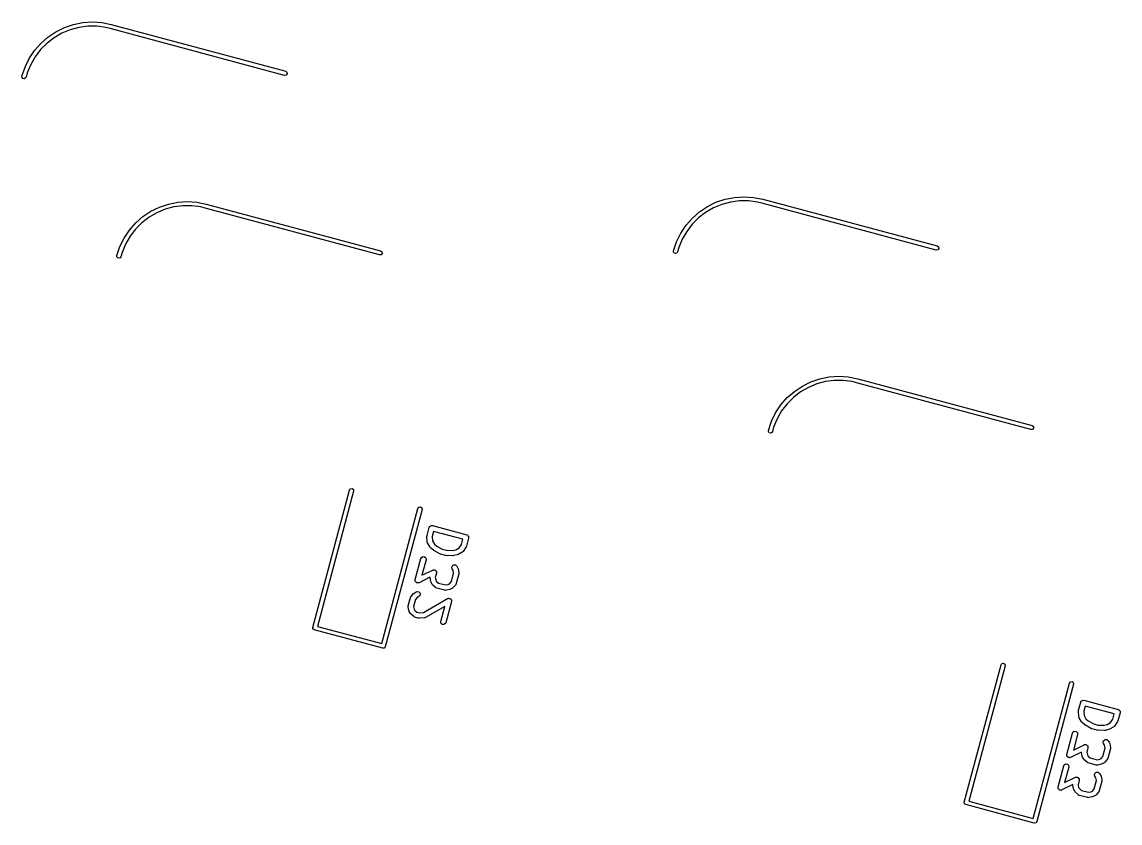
# Model space of a CAD drawing. Extents: x 54 to 195, y -146 to -31.
# Drawn here: x 163.95 to 194.96, y -145.65 to -123.04 of the extents above; entities that cross this region are included whole.
import ezdxf

# ---------------------------------------------------------------- set-up
doc = ezdxf.new("R2010")
doc.units = 0
doc.layers.add('BLACK', color=7, linetype='CONTINUOUS')

msp = doc.modelspace()

# ---------------------------------------------------------------- linework, layer by layer
at = {"layer": 'BLACK', "linetype": 'CONTINUOUS'}
for p, q in [((165.147, -123.197), (165.402, -123.111)), ((165.402, -123.111), (165.667, -123.058)), ((165.667, -123.058), (165.936, -123.04)), ((165.936, -123.04), (166.204, -123.058)), ((166.204, -123.058), (166.469, -123.111)), ((166.469, -123.111), (166.469, -123.111)), ((166.469, -123.111), (171.395, -124.431)), ((164.681, -123.466), (164.906, -123.316)), ((165.076, -123.357), (164.855, -123.484)), ((164.906, -123.316), (165.147, -123.197)), ((165.311, -123.259), (165.076, -123.357)), ((165.556, -123.194), (165.311, -123.259)), ((165.808, -123.16), (165.556, -123.194)), ((166.063, -123.16), (165.808, -123.16)), ((166.315, -123.194), (166.063, -123.16)), ((166.438, -123.227), (166.315, -123.194)), ((171.364, -124.547), (166.438, -123.227)), ((166.438, -123.227), (166.438, -123.227)), ((166.438, -123.227), (166.438, -123.227)), ((166.438, -123.227), (166.438, -123.227)), ((164.301, -123.846), (164.479, -123.644)), ((164.654, -123.639), (164.474, -123.819)), ((164.479, -123.644), (164.681, -123.466)), ((164.855, -123.484), (164.654, -123.639)), ((164.152, -124.07), (164.301, -123.846)), ((164.319, -124.02), (164.192, -124.241)), ((164.474, -123.819), (164.319, -124.02)), ((163.946, -124.567), (164.032, -124.312)), ((164.032, -124.312), (164.152, -124.07)), ((164.192, -124.241), (164.095, -124.475)), ((163.948, -124.604), (163.946, -124.567)), ((163.946, -124.567), (163.946, -124.567)), ((163.971, -124.633), (163.948, -124.604)), ((164.007, -124.643), (163.971, -124.633)), ((164.041, -124.629), (164.007, -124.643)), ((164.062, -124.598), (164.041, -124.629)), ((164.095, -124.475), (164.062, -124.598)), ((171.409, -124.541), (171.364, -124.547)), ((171.395, -124.431), (171.431, -124.459)), ((171.437, -124.504), (171.409, -124.541)), ((171.431, -124.459), (171.437, -124.504)), ((183.548, -128.128), (183.803, -128.041)), ((183.803, -128.041), (184.068, -127.989)), ((184.068, -127.989), (184.336, -127.971)), ((184.336, -127.971), (184.605, -127.989)), ((184.605, -127.989), (184.87, -128.041)), ((184.87, -128.041), (184.87, -128.041)), ((184.87, -128.041), (189.796, -129.361)), ((167.362, -128.532), (167.586, -128.383)), ((167.586, -128.383), (167.827, -128.264)), ((167.991, -128.326), (167.756, -128.423)), ((167.827, -128.264), (168.082, -128.177)), ((168.236, -128.26), (167.991, -128.326)), ((168.082, -128.177), (168.347, -128.124)), ((168.488, -128.227), (168.236, -128.26)), ((168.347, -128.124), (168.616, -128.107)), ((168.743, -128.227), (168.488, -128.227)), ((168.616, -128.107), (168.885, -128.124)), ((168.995, -128.26), (168.743, -128.227)), ((168.885, -128.124), (169.149, -128.177)), ((169.118, -128.293), (168.995, -128.26)), ((169.118, -128.293), (169.118, -128.293)), ((174.044, -129.613), (169.118, -128.293)), ((169.118, -128.293), (169.118, -128.293)), ((169.149, -128.177), (169.149, -128.177)), ((169.149, -128.177), (174.075, -129.497)), ((182.88, -128.574), (183.082, -128.397)), ((183.082, -128.397), (183.306, -128.247)), ((183.477, -128.287), (183.256, -128.414)), ((183.306, -128.247), (183.548, -128.128)), ((183.712, -128.19), (183.477, -128.287)), ((183.957, -128.124), (183.712, -128.19)), ((184.209, -128.091), (183.957, -128.124)), ((184.464, -128.091), (184.209, -128.091)), ((184.716, -128.124), (184.464, -128.091)), ((184.839, -128.157), (184.716, -128.124)), ((184.839, -128.157), (184.839, -128.157)), ((189.765, -129.477), (184.839, -128.157)), ((184.839, -128.157), (184.839, -128.157)), ((167.334, -128.705), (167.154, -128.885)), ((167.159, -128.71), (167.362, -128.532)), ((167.536, -128.55), (167.334, -128.705)), ((167.756, -128.423), (167.536, -128.55)), ((182.702, -128.777), (182.88, -128.574)), ((183.055, -128.569), (182.875, -128.749)), ((183.256, -128.414), (183.055, -128.569)), ((166.832, -129.137), (166.981, -128.913)), ((166.981, -128.913), (167.159, -128.71)), ((167.154, -128.885), (166.999, -129.087)), ((182.433, -129.243), (182.552, -129.001)), ((182.552, -129.001), (182.702, -128.777)), ((182.72, -128.951), (182.593, -129.171)), ((182.875, -128.749), (182.72, -128.951)), ((166.712, -129.378), (166.832, -129.137)), ((166.872, -129.307), (166.775, -129.542)), ((166.999, -129.087), (166.872, -129.307)), ((182.347, -129.498), (182.433, -129.243)), ((182.593, -129.171), (182.495, -129.406)), ((166.626, -129.634), (166.712, -129.378)), ((166.628, -129.671), (166.626, -129.634)), ((166.626, -129.634), (166.626, -129.634)), ((166.775, -129.542), (166.742, -129.665)), ((174.089, -129.607), (174.044, -129.613)), ((174.075, -129.497), (174.111, -129.525)), ((174.117, -129.57), (174.089, -129.607)), ((174.111, -129.525), (174.117, -129.57)), ((182.349, -129.535), (182.347, -129.498)), ((182.347, -129.498), (182.347, -129.498)), ((182.372, -129.564), (182.349, -129.535)), ((182.408, -129.573), (182.372, -129.564)), ((182.442, -129.56), (182.408, -129.573)), ((182.463, -129.529), (182.442, -129.56)), ((182.495, -129.406), (182.463, -129.529)), ((189.81, -129.471), (189.765, -129.477)), ((189.796, -129.361), (189.832, -129.389)), ((189.838, -129.435), (189.81, -129.471)), ((189.832, -129.389), (189.838, -129.435)), ((166.651, -129.699), (166.628, -129.671)), ((166.687, -129.709), (166.651, -129.699)), ((166.722, -129.696), (166.687, -129.709)), ((166.742, -129.665), (166.722, -129.696)), ((166.742, -129.665), (166.742, -129.665)), ((186.748, -133.055), (187.017, -133.037)), ((187.017, -133.037), (187.285, -133.055)), ((185.762, -133.463), (185.987, -133.313)), ((186.157, -133.354), (185.936, -133.481)), ((185.987, -133.313), (186.228, -133.194)), ((186.392, -133.256), (186.157, -133.354)), ((186.228, -133.194), (186.483, -133.107)), ((186.637, -133.19), (186.392, -133.256)), ((186.483, -133.107), (186.748, -133.055)), ((186.889, -133.157), (186.637, -133.19)), ((187.144, -133.157), (186.889, -133.157)), ((187.396, -133.19), (187.144, -133.157)), ((187.285, -133.055), (187.55, -133.107)), ((187.519, -133.223), (187.396, -133.19)), ((192.445, -134.543), (187.519, -133.223)), ((187.519, -133.223), (187.519, -133.223)), ((187.519, -133.223), (187.519, -133.223)), ((187.55, -133.107), (187.55, -133.107)), ((187.55, -133.107), (192.476, -134.427)), ((185.382, -133.843), (185.56, -133.641)), ((185.735, -133.636), (185.555, -133.815)), ((185.56, -133.641), (185.762, -133.463)), ((185.936, -133.481), (185.735, -133.636)), ((185.232, -134.067), (185.382, -133.843)), ((185.555, -133.815), (185.4, -134.017)), ((185.113, -134.309), (185.232, -134.067)), ((185.273, -134.237), (185.176, -134.472)), ((185.4, -134.017), (185.273, -134.237)), ((185.027, -134.564), (185.113, -134.309)), ((185.029, -134.601), (185.027, -134.564)), ((185.143, -134.595), (185.122, -134.626)), ((185.176, -134.472), (185.143, -134.595)), ((192.49, -134.537), (192.445, -134.543)), ((192.476, -134.427), (192.512, -134.455)), ((192.518, -134.501), (192.49, -134.537)), ((192.512, -134.455), (192.518, -134.501)), ((185.052, -134.63), (185.029, -134.601)), ((185.088, -134.639), (185.052, -134.63)), ((185.122, -134.626), (185.088, -134.639)), ((172.159, -140.123), (173.197, -136.25)), ((173.313, -136.281), (172.291, -140.096)), ((173.197, -136.25), (173.225, -136.213)), ((173.225, -136.213), (173.271, -136.207)), ((173.271, -136.207), (173.307, -136.235)), ((173.307, -136.235), (173.313, -136.281)), ((174.107, -140.583), (175.129, -136.767)), ((175.129, -136.767), (175.157, -136.731)), ((175.157, -136.731), (175.203, -136.725)), ((175.203, -136.725), (175.239, -136.753)), ((175.239, -136.753), (175.245, -136.799)), ((175.245, -136.799), (174.207, -140.672)), ((175.387, -137.534), (175.449, -137.304)), ((175.449, -137.304), (175.453, -137.295)), ((175.453, -137.292), (175.456, -137.29)), ((175.453, -137.295), (175.453, -137.292)), ((175.456, -137.29), (175.46, -137.281)), ((175.46, -137.281), (175.476, -137.269)), ((175.476, -137.269), (175.49, -137.256)), ((175.49, -137.256), (175.496, -137.255)), ((175.496, -137.255), (175.502, -137.251)), ((175.502, -137.251), (175.521, -137.253)), ((175.521, -137.253), (175.541, -137.251)), ((175.541, -137.251), (176.507, -137.51)), ((175.385, -137.558), (175.387, -137.536)), ((175.394, -137.708), (175.385, -137.558)), ((175.387, -137.536), (175.387, -137.534)), ((175.574, -137.415), (175.535, -137.561)), ((175.535, -137.561), (175.542, -137.682)), ((175.542, -137.682), (175.595, -137.772)), ((176.395, -137.635), (175.574, -137.415)), ((176.356, -137.781), (176.395, -137.635)), ((176.56, -137.602), (176.498, -137.832)), ((176.507, -137.51), (176.516, -137.514)), ((176.516, -137.514), (176.519, -137.514)), ((176.519, -137.514), (176.521, -137.517)), ((176.521, -137.517), (176.53, -137.521)), ((176.53, -137.521), (176.541, -137.537)), ((176.541, -137.537), (176.555, -137.551)), ((176.555, -137.551), (176.556, -137.557)), ((176.556, -137.557), (176.56, -137.563)), ((176.56, -137.563), (176.558, -137.582)), ((176.558, -137.582), (176.56, -137.602)), ((175.396, -137.712), (175.394, -137.708)), ((175.395, -137.717), (175.396, -137.712)), ((175.404, -137.741), (175.395, -137.717)), ((175.471, -137.858), (175.404, -137.741)), ((175.472, -137.859), (175.471, -137.858)), ((175.486, -137.877), (175.472, -137.859)), ((175.566, -137.947), (175.486, -137.877)), ((175.569, -137.949), (175.566, -137.947)), ((175.579, -137.957), (175.569, -137.949)), ((175.751, -138.052), (175.579, -137.957)), ((175.595, -137.772), (175.659, -137.83)), ((175.659, -137.83), (175.816, -137.916)), ((175.816, -137.916), (175.936, -137.949)), ((175.936, -137.949), (176.115, -137.952)), ((176.115, -137.952), (176.199, -137.934)), ((176.199, -137.934), (176.29, -137.882)), ((176.38, -138.003), (176.263, -138.07)), ((176.29, -137.882), (176.356, -137.781)), ((176.383, -138), (176.38, -138.003)), ((176.387, -137.998), (176.383, -138)), ((176.405, -137.979), (176.387, -137.998)), ((176.488, -137.854), (176.405, -137.979)), ((176.498, -137.832), (176.488, -137.852)), ((176.488, -137.852), (176.488, -137.854)), ((175.054, -138.776), (175.215, -138.178)), ((175.215, -138.178), (175.226, -138.154)), ((175.226, -138.154), (175.268, -138.125)), ((175.359, -138.217), (175.242, -138.655)), ((175.268, -138.125), (175.319, -138.13)), ((175.319, -138.13), (175.355, -138.166)), ((175.355, -138.166), (175.359, -138.217)), ((175.754, -138.053), (175.751, -138.052)), ((175.768, -138.059), (175.754, -138.053)), ((175.906, -138.096), (175.768, -138.059)), ((175.909, -138.096), (175.906, -138.096)), ((175.924, -138.098), (175.909, -138.096)), ((176.12, -138.102), (175.924, -138.098)), ((176.124, -138.101), (176.12, -138.102)), ((176.137, -138.1), (176.124, -138.101)), ((176.241, -138.079), (176.137, -138.1)), ((176.242, -138.078), (176.241, -138.079)), ((176.263, -138.07), (176.242, -138.078)), ((175.242, -138.655), (175.548, -138.505)), ((175.548, -138.505), (175.559, -138.502)), ((175.559, -138.502), (175.562, -138.5)), ((175.562, -138.5), (175.565, -138.5)), ((175.565, -138.5), (175.573, -138.498)), ((175.573, -138.498), (175.593, -138.502)), ((175.593, -138.502), (175.613, -138.504)), ((175.613, -138.504), (175.617, -138.508)), ((175.617, -138.508), (175.623, -138.51)), ((175.654, -138.592), (175.621, -138.712)), ((175.623, -138.51), (175.635, -138.526)), ((175.635, -138.526), (175.649, -138.54)), ((175.649, -138.54), (175.65, -138.546)), ((175.65, -138.546), (175.653, -138.551)), ((175.653, -138.551), (175.652, -138.571)), ((175.652, -138.571), (175.654, -138.592)), ((176.074, -138.834), (176.139, -138.592)), ((176.087, -138.445), (176.096, -138.394)), ((176.096, -138.469), (176.087, -138.445)), ((176.096, -138.394), (176.135, -138.361)), ((176.124, -138.517), (176.096, -138.469)), ((176.139, -138.592), (176.124, -138.517)), ((176.135, -138.361), (176.187, -138.361)), ((176.187, -138.361), (176.226, -138.394)), ((176.288, -138.614), (176.214, -138.89)), ((176.226, -138.394), (176.26, -138.453)), ((176.26, -138.453), (176.267, -138.474)), ((176.267, -138.474), (176.268, -138.475)), ((176.268, -138.475), (176.289, -138.579)), ((176.29, -138.605), (176.288, -138.609)), ((176.288, -138.609), (176.288, -138.614)), ((176.289, -138.579), (176.29, -138.605)), ((175.056, -138.796), (175.054, -138.776)), ((175.055, -138.816), (175.056, -138.796)), ((175.058, -138.821), (175.055, -138.816)), ((175.059, -138.827), (175.058, -138.821)), ((175.073, -138.841), (175.059, -138.827)), ((175.085, -138.858), (175.073, -138.841)), ((175.091, -138.859), (175.085, -138.858)), ((175.095, -138.863), (175.091, -138.859)), ((175.115, -138.865), (175.095, -138.863)), ((175.135, -138.87), (175.115, -138.865)), ((175.143, -138.868), (175.135, -138.87)), ((175.146, -138.868), (175.143, -138.868)), ((175.149, -138.866), (175.146, -138.868)), ((175.16, -138.863), (175.149, -138.866)), ((175.47, -138.71), (175.16, -138.863)), ((175.471, -138.725), (175.47, -138.71)), ((175.492, -138.829), (175.471, -138.725)), ((175.493, -138.831), (175.492, -138.829)), ((175.5, -138.852), (175.493, -138.831)), ((175.534, -138.91), (175.5, -138.852)), ((175.535, -138.911), (175.534, -138.91)), ((175.549, -138.929), (175.535, -138.911)), ((175.629, -138.999), (175.549, -138.929)), ((175.621, -138.712), (175.636, -138.787)), ((175.636, -138.787), (175.658, -138.825)), ((175.658, -138.825), (175.715, -138.876)), ((175.715, -138.876), (175.911, -138.928)), ((175.911, -138.928), (175.986, -138.913)), ((175.986, -138.913), (176.023, -138.891)), ((176.023, -138.891), (176.074, -138.834)), ((176.198, -138.92), (176.128, -139)), ((176.2, -138.916), (176.198, -138.92)), ((176.203, -138.913), (176.2, -138.916)), ((176.214, -138.89), (176.203, -138.913)), ((174.933, -139.256), (174.935, -139.252)), ((174.935, -139.252), (175.006, -139.172)), ((175.006, -139.172), (175.023, -139.158)), ((175.023, -139.158), (175.024, -139.157)), ((175.024, -139.157), (175.083, -139.123)), ((175.083, -139.123), (175.107, -139.114)), ((175.107, -139.114), (175.158, -139.123)), ((175.158, -139.123), (175.191, -139.162)), ((175.191, -139.214), (175.158, -139.253)), ((175.191, -139.162), (175.191, -139.214)), ((175.633, -139.001), (175.629, -138.999)), ((175.636, -139.005), (175.633, -139.001)), ((175.659, -139.016), (175.636, -139.005)), ((175.889, -139.077), (175.659, -139.016)), ((175.894, -139.077), (175.889, -139.077)), ((175.898, -139.079), (175.894, -139.077)), ((175.924, -139.078), (175.898, -139.079)), ((176.028, -139.057), (175.924, -139.078)), ((176.029, -139.056), (176.028, -139.057)), ((176.051, -139.049), (176.029, -139.056)), ((176.109, -139.015), (176.051, -139.049)), ((176.11, -139.014), (176.109, -139.015)), ((176.128, -139), (176.11, -139.014)), ((174.855, -139.52), (174.858, -139.516)), ((174.856, -139.546), (174.855, -139.52)), ((174.877, -139.651), (174.856, -139.546)), ((174.857, -139.512), (174.919, -139.282)), ((174.858, -139.516), (174.857, -139.512)), ((174.919, -139.282), (174.93, -139.258)), ((174.93, -139.258), (174.933, -139.256)), ((175.059, -139.338), (175.007, -139.534)), ((175.007, -139.534), (175.022, -139.609)), ((175.11, -139.281), (175.059, -139.338)), ((175.158, -139.253), (175.11, -139.281)), ((175.284, -139.707), (175.969, -139.311)), ((175.887, -139.532), (175.344, -139.845)), ((175.774, -139.955), (175.887, -139.532)), ((176.079, -139.396), (175.919, -139.994)), ((175.969, -139.311), (175.984, -139.306)), ((175.984, -139.306), (175.987, -139.304)), ((175.987, -139.304), (175.989, -139.304)), ((175.989, -139.304), (175.993, -139.302)), ((175.993, -139.302), (176.016, -139.306)), ((176.016, -139.306), (176.038, -139.308)), ((176.038, -139.308), (176.041, -139.311)), ((176.041, -139.311), (176.044, -139.311)), ((176.044, -139.311), (176.058, -139.329)), ((176.058, -139.329), (176.074, -139.345)), ((176.074, -139.345), (176.075, -139.348)), ((176.075, -139.348), (176.077, -139.351)), ((176.077, -139.351), (176.077, -139.373)), ((176.077, -139.373), (176.079, -139.396)), ((174.878, -139.652), (174.877, -139.651)), ((174.886, -139.673), (174.878, -139.652)), ((174.92, -139.732), (174.886, -139.673)), ((174.921, -139.733), (174.92, -139.732)), ((174.935, -139.75), (174.921, -139.733)), ((175.015, -139.821), (174.935, -139.75)), ((175.019, -139.822), (175.015, -139.821)), ((175.021, -139.826), (175.019, -139.822)), ((175.045, -139.837), (175.021, -139.826)), ((175.022, -139.609), (175.044, -139.646)), ((175.044, -139.646), (175.101, -139.697)), ((175.137, -139.862), (175.045, -139.837)), ((175.101, -139.697), (175.164, -139.714)), ((175.139, -139.862), (175.137, -139.862)), ((175.161, -139.864), (175.139, -139.862)), ((175.311, -139.855), (175.161, -139.864)), ((175.164, -139.714), (175.284, -139.707)), ((175.315, -139.853), (175.311, -139.855)), ((175.32, -139.854), (175.315, -139.853)), ((175.344, -139.845), (175.32, -139.854)), ((172.165, -140.169), (172.159, -140.123)), ((172.202, -140.197), (172.165, -140.169)), ((172.291, -140.096), (174.107, -140.583)), ((175.778, -140.006), (175.774, -139.955)), ((175.815, -140.042), (175.778, -140.006)), ((175.866, -140.047), (175.815, -140.042)), ((175.908, -140.017), (175.866, -140.047)), ((175.919, -139.994), (175.908, -140.017)), ((174.134, -140.714), (172.202, -140.197)), ((174.179, -140.708), (174.134, -140.714)), ((174.134, -140.714), (174.134, -140.714)), ((174.207, -140.672), (174.179, -140.708)), ((190.56, -145.054), (191.598, -141.18)), ((191.714, -141.211), (190.692, -145.027)), ((191.598, -141.18), (191.626, -141.144)), ((191.626, -141.144), (191.672, -141.138)), ((191.672, -141.138), (191.708, -141.166)), ((191.708, -141.166), (191.714, -141.211)), ((192.508, -145.513), (193.53, -141.698)), ((193.646, -141.729), (192.608, -145.602)), ((193.53, -141.698), (193.558, -141.662)), ((193.558, -141.662), (193.604, -141.656)), ((193.604, -141.656), (193.64, -141.683)), ((193.64, -141.683), (193.646, -141.729)), ((193.788, -142.465), (193.85, -142.235)), ((193.85, -142.235), (193.854, -142.226)), ((193.854, -142.222), (193.856, -142.22)), ((193.854, -142.226), (193.854, -142.222)), ((193.856, -142.22), (193.861, -142.211)), ((193.861, -142.211), (193.877, -142.2)), ((193.877, -142.2), (193.89, -142.186)), ((193.89, -142.186), (193.897, -142.186)), ((193.897, -142.186), (193.903, -142.182)), ((193.903, -142.182), (193.922, -142.183)), ((193.922, -142.183), (193.942, -142.182)), ((193.975, -142.346), (193.936, -142.492)), ((193.942, -142.182), (194.907, -142.44)), ((194.796, -142.566), (193.975, -142.346)), ((193.786, -142.489), (193.788, -142.466)), ((193.795, -142.639), (193.786, -142.489)), ((193.788, -142.466), (193.788, -142.465)), ((193.796, -142.643), (193.795, -142.639)), ((193.796, -142.647), (193.796, -142.643)), ((193.805, -142.672), (193.796, -142.647)), ((193.936, -142.492), (193.943, -142.612)), ((193.943, -142.612), (193.996, -142.703)), ((194.757, -142.712), (194.796, -142.566)), ((194.96, -142.532), (194.899, -142.762)), ((194.907, -142.44), (194.916, -142.445)), ((194.916, -142.445), (194.92, -142.445)), ((194.92, -142.445), (194.922, -142.447)), ((194.922, -142.447), (194.931, -142.451)), ((194.931, -142.451), (194.942, -142.467)), ((194.942, -142.467), (194.956, -142.481)), ((194.956, -142.481), (194.957, -142.488)), ((194.957, -142.488), (194.96, -142.493)), ((194.96, -142.493), (194.959, -142.513)), ((194.959, -142.513), (194.96, -142.532)), ((193.872, -142.789), (193.805, -142.672)), ((193.873, -142.79), (193.872, -142.789)), ((193.887, -142.807), (193.873, -142.79)), ((193.967, -142.878), (193.887, -142.807)), ((193.97, -142.879), (193.967, -142.878)), ((193.98, -142.887), (193.97, -142.879)), ((194.152, -142.983), (193.98, -142.887)), ((193.996, -142.703), (194.06, -142.76)), ((194.06, -142.76), (194.216, -142.847)), ((194.216, -142.847), (194.337, -142.879)), ((194.337, -142.879), (194.515, -142.882)), ((194.515, -142.882), (194.6, -142.865)), ((194.6, -142.865), (194.691, -142.812)), ((194.781, -142.934), (194.664, -143.001)), ((194.691, -142.812), (194.757, -142.712)), ((194.784, -142.93), (194.781, -142.934)), ((194.788, -142.929), (194.784, -142.93)), ((194.806, -142.91), (194.788, -142.929)), ((194.889, -142.784), (194.806, -142.91)), ((194.899, -142.762), (194.889, -142.783)), ((194.889, -142.783), (194.889, -142.784)), ((193.455, -143.707), (193.615, -143.109)), ((193.615, -143.109), (193.626, -143.085)), ((193.626, -143.085), (193.669, -143.056)), ((193.76, -143.147), (193.643, -143.586)), ((193.669, -143.056), (193.72, -143.06)), ((193.72, -143.06), (193.756, -143.096)), ((193.756, -143.096), (193.76, -143.147)), ((194.155, -142.983), (194.152, -142.983)), ((194.169, -142.989), (194.155, -142.983)), ((194.307, -143.026), (194.169, -142.989)), ((194.31, -143.026), (194.307, -143.026)), ((194.325, -143.029), (194.31, -143.026)), ((194.521, -143.032), (194.325, -143.029)), ((194.525, -143.031), (194.521, -143.032)), ((194.537, -143.031), (194.525, -143.031)), ((194.642, -143.009), (194.537, -143.031)), ((194.643, -143.009), (194.642, -143.009)), ((194.664, -143.001), (194.643, -143.009)), ((193.643, -143.586), (193.949, -143.435)), ((193.949, -143.435), (193.96, -143.432)), ((193.96, -143.432), (193.963, -143.43)), ((193.963, -143.43), (193.966, -143.43)), ((193.966, -143.43), (193.974, -143.428)), ((193.974, -143.428), (193.993, -143.433)), ((193.993, -143.433), (194.014, -143.435)), ((194.014, -143.435), (194.018, -143.439)), ((194.018, -143.439), (194.024, -143.44)), ((194.054, -143.522), (194.022, -143.643)), ((194.024, -143.44), (194.036, -143.457)), ((194.036, -143.457), (194.05, -143.471)), ((194.05, -143.471), (194.05, -143.477)), ((194.05, -143.477), (194.054, -143.482)), ((194.054, -143.482), (194.053, -143.502)), ((194.053, -143.502), (194.054, -143.522)), ((194.475, -143.764), (194.54, -143.523)), ((194.488, -143.375), (194.497, -143.325)), ((194.497, -143.4), (194.488, -143.375)), ((194.497, -143.325), (194.536, -143.292)), ((194.524, -143.447), (194.497, -143.4)), ((194.54, -143.523), (194.524, -143.447)), ((194.536, -143.292), (194.588, -143.292)), ((194.588, -143.292), (194.627, -143.325)), ((194.689, -143.544), (194.615, -143.82)), ((194.627, -143.325), (194.66, -143.383)), ((194.66, -143.383), (194.668, -143.404)), ((194.668, -143.404), (194.669, -143.405)), ((194.669, -143.405), (194.69, -143.51)), ((194.691, -143.536), (194.689, -143.54)), ((194.689, -143.54), (194.689, -143.544)), ((194.69, -143.51), (194.691, -143.536)), ((193.457, -143.727), (193.455, -143.707)), ((193.456, -143.747), (193.457, -143.727)), ((193.459, -143.752), (193.456, -143.747)), ((193.46, -143.758), (193.459, -143.752)), ((193.474, -143.772), (193.46, -143.758)), ((193.486, -143.788), (193.474, -143.772)), ((193.492, -143.79), (193.486, -143.788)), ((193.496, -143.794), (193.492, -143.79)), ((193.516, -143.796), (193.496, -143.794)), ((193.536, -143.801), (193.516, -143.796)), ((193.544, -143.798), (193.536, -143.801)), ((193.547, -143.798), (193.544, -143.798)), ((193.55, -143.796), (193.547, -143.798)), ((193.561, -143.793), (193.55, -143.796)), ((193.871, -143.641), (193.561, -143.793)), ((193.871, -143.656), (193.871, -143.641)), ((193.893, -143.76), (193.871, -143.656)), ((193.894, -143.761), (193.893, -143.76)), ((193.901, -143.782), (193.894, -143.761)), ((193.935, -143.841), (193.901, -143.782)), ((193.936, -143.842), (193.935, -143.841)), ((193.95, -143.859), (193.936, -143.842)), ((194.03, -143.93), (193.95, -143.859)), ((194.022, -143.643), (194.037, -143.718)), ((194.037, -143.718), (194.059, -143.755)), ((194.059, -143.755), (194.116, -143.806)), ((194.116, -143.806), (194.312, -143.858)), ((194.312, -143.858), (194.387, -143.843)), ((194.387, -143.843), (194.424, -143.822)), ((194.424, -143.822), (194.475, -143.764)), ((194.599, -143.851), (194.528, -143.93)), ((194.601, -143.846), (194.599, -143.851)), ((194.604, -143.844), (194.601, -143.846)), ((194.615, -143.82), (194.604, -143.844)), ((193.209, -144.626), (193.369, -144.029)), ((193.369, -144.029), (193.38, -144.005)), ((193.38, -144.005), (193.422, -143.976)), ((193.514, -144.067), (193.396, -144.506)), ((193.422, -143.976), (193.473, -143.98)), ((193.473, -143.98), (193.509, -144.016)), ((193.509, -144.016), (193.514, -144.067)), ((194.034, -143.932), (194.03, -143.93)), ((194.037, -143.935), (194.034, -143.932)), ((194.06, -143.946), (194.037, -143.935)), ((194.29, -144.008), (194.06, -143.946)), ((194.25, -144.245), (194.29, -144.212)), ((194.295, -144.008), (194.29, -144.008)), ((194.29, -144.212), (194.341, -144.212)), ((194.299, -144.01), (194.295, -144.008)), ((194.325, -144.009), (194.299, -144.01)), ((194.429, -143.988), (194.325, -144.009)), ((194.341, -144.212), (194.38, -144.245)), ((194.43, -143.987), (194.429, -143.988)), ((194.451, -143.979), (194.43, -143.987)), ((194.51, -143.945), (194.451, -143.979)), ((194.511, -143.944), (194.51, -143.945)), ((194.528, -143.93), (194.511, -143.944)), ((193.396, -144.506), (193.702, -144.355)), ((193.702, -144.355), (193.713, -144.352)), ((193.713, -144.352), (193.716, -144.35)), ((193.716, -144.35), (193.719, -144.35)), ((193.719, -144.35), (193.727, -144.348)), ((193.727, -144.348), (193.747, -144.353)), ((193.747, -144.353), (193.767, -144.355)), ((193.767, -144.355), (193.771, -144.359)), ((193.771, -144.359), (193.777, -144.36)), ((193.808, -144.442), (193.776, -144.563)), ((193.777, -144.36), (193.789, -144.377)), ((193.789, -144.377), (193.803, -144.391)), ((193.803, -144.391), (193.804, -144.397)), ((193.804, -144.397), (193.807, -144.402)), ((193.807, -144.402), (193.806, -144.422)), ((193.806, -144.422), (193.808, -144.442)), ((194.229, -144.684), (194.293, -144.442)), ((194.242, -144.295), (194.25, -144.245)), ((194.25, -144.32), (194.242, -144.295)), ((194.278, -144.367), (194.25, -144.32)), ((194.293, -144.442), (194.278, -144.367)), ((194.443, -144.464), (194.369, -144.74)), ((194.38, -144.245), (194.414, -144.303)), ((194.414, -144.303), (194.422, -144.324)), ((194.422, -144.324), (194.423, -144.325)), ((194.423, -144.325), (194.444, -144.43)), ((194.445, -144.456), (194.442, -144.46)), ((194.442, -144.46), (194.443, -144.464)), ((194.444, -144.43), (194.445, -144.456)), ((193.211, -144.647), (193.209, -144.626)), ((193.209, -144.667), (193.211, -144.647)), ((193.213, -144.672), (193.209, -144.667)), ((193.213, -144.678), (193.213, -144.672)), ((193.228, -144.692), (193.213, -144.678)), ((193.239, -144.708), (193.228, -144.692)), ((193.245, -144.71), (193.239, -144.708)), ((193.25, -144.714), (193.245, -144.71)), ((193.27, -144.716), (193.25, -144.714)), ((193.289, -144.72), (193.27, -144.716)), ((193.298, -144.718), (193.289, -144.72)), ((193.301, -144.718), (193.298, -144.718)), ((193.303, -144.716), (193.301, -144.718)), ((193.314, -144.713), (193.303, -144.716)), ((193.625, -144.561), (193.314, -144.713)), ((193.625, -144.576), (193.625, -144.561)), ((193.646, -144.68), (193.625, -144.576)), ((193.647, -144.681), (193.646, -144.68)), ((193.655, -144.702), (193.647, -144.681)), ((193.689, -144.761), (193.655, -144.702)), ((193.69, -144.762), (193.689, -144.761)), ((193.704, -144.779), (193.69, -144.762)), ((193.783, -144.85), (193.704, -144.779)), ((193.776, -144.563), (193.791, -144.638)), ((193.791, -144.638), (193.812, -144.675)), ((193.812, -144.675), (193.87, -144.726)), ((193.87, -144.726), (194.065, -144.778)), ((194.065, -144.778), (194.141, -144.763)), ((194.141, -144.763), (194.178, -144.742)), ((194.178, -144.742), (194.229, -144.684)), ((194.353, -144.77), (194.282, -144.85)), ((194.354, -144.766), (194.353, -144.77)), ((194.358, -144.764), (194.354, -144.766)), ((194.369, -144.74), (194.358, -144.764)), ((190.566, -145.099), (190.56, -145.054)), ((190.603, -145.127), (190.566, -145.099)), ((192.535, -145.645), (190.603, -145.127)), ((190.692, -145.027), (192.508, -145.513)), ((193.788, -144.852), (193.783, -144.85)), ((193.79, -144.855), (193.788, -144.852)), ((193.814, -144.866), (193.79, -144.855)), ((194.044, -144.928), (193.814, -144.866)), ((194.048, -144.927), (194.044, -144.928)), ((194.052, -144.93), (194.048, -144.927)), ((194.078, -144.929), (194.052, -144.93)), ((194.183, -144.908), (194.078, -144.929)), ((194.184, -144.907), (194.183, -144.908)), ((194.205, -144.899), (194.184, -144.907)), ((194.263, -144.865), (194.205, -144.899)), ((194.264, -144.864), (194.263, -144.865)), ((194.282, -144.85), (194.264, -144.864)), ((192.58, -145.639), (192.535, -145.645)), ((192.535, -145.645), (192.535, -145.645)), ((192.608, -145.602), (192.58, -145.639))]:
    msp.add_line(p, q, dxfattribs=at)

doc.saveas('drawing.dxf')
